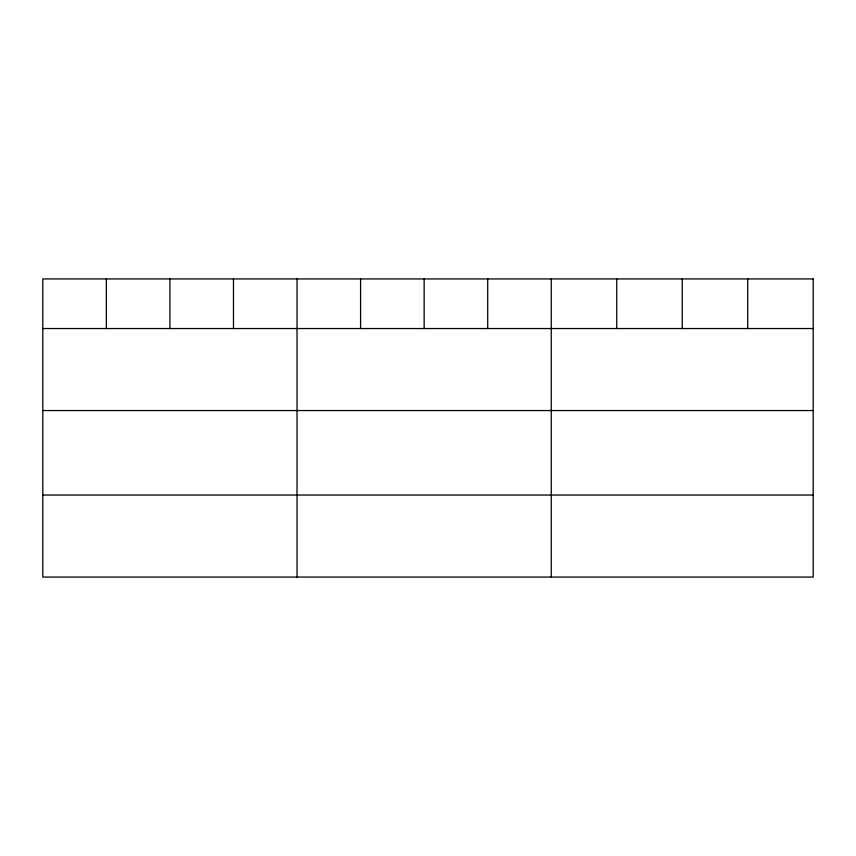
<?xml version="1.0" encoding="UTF-8"?>
<svg xmlns="http://www.w3.org/2000/svg" width="856" height="856" viewBox="0 0 856 856"><rect width="100%" height="100%" fill="white"/><g stroke="black" fill="none" stroke-linecap="round" stroke-linejoin="round"><path stroke-width="1.28" d="M42.8 328.533L813.2 328.533M42.8 410.548L813.2 410.548M42.8 495.046L813.2 495.046M747.716 278.938L747.716 328.533M682.232 278.938L682.232 328.533M616.748 278.938L616.748 328.533M551.264 278.938L551.264 577.062M487.706 278.938L487.706 328.533M424.148 278.938L424.148 328.533M360.59 278.938L360.59 328.533M297.032 278.938L297.032 577.062M233.474 278.938L233.474 328.533M169.916 278.938L169.916 328.533M106.358 278.938L106.358 328.533M813.2 278.938L42.8 278.938L42.8 577.062L813.2 577.062L813.2 278.938"/></g></svg>
